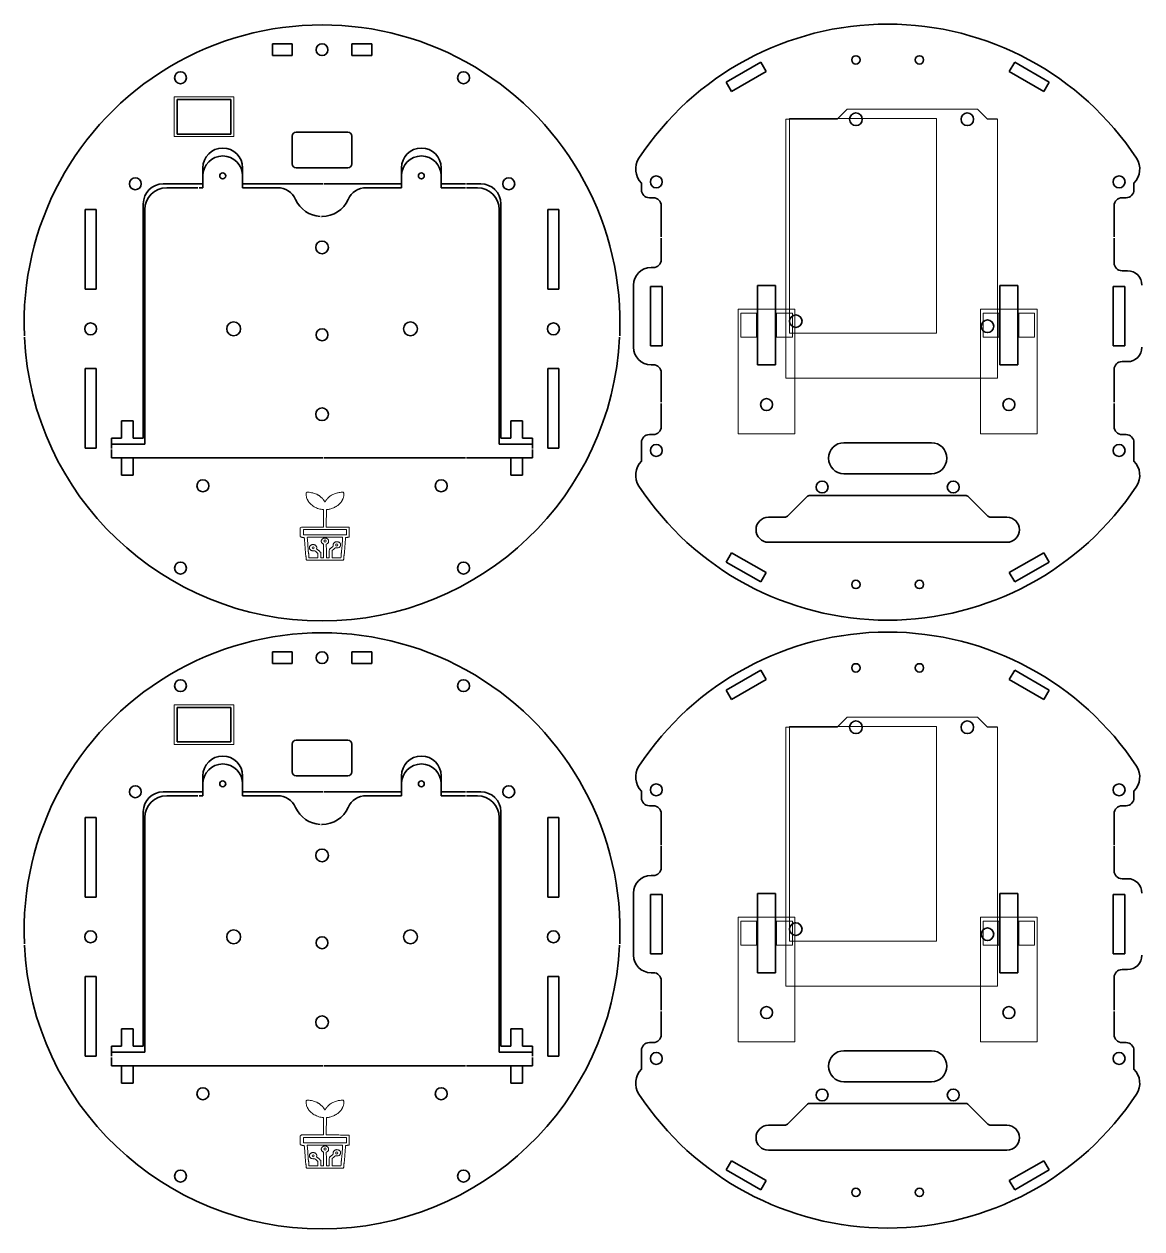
# Model space of a CAD drawing. Extents: x 358 to 1413, y -14 to 598.
# Drawn here: x 358.3 to 639.7, y 294.7 to 597.9 of the extents above; entities that cross this region are included whole.
import ezdxf

# ---------------------------------------------------------------- set-up
doc = ezdxf.new("R2010")
doc.units = 0

msp = doc.modelspace()

# ---------------------------------------------------------------- linework, layer by layer
at = {"color": 7, "lineweight": 35, "ltscale": 0.075}
for p, q in [((420.85, 589.94), (420.85, 592.94)), ((425.85, 592.94), (425.85, 589.94)), ((440.85, 589.94), (440.85, 592.94)), ((445.85, 592.94), (445.85, 589.94)), ((403.35, 559.69), (403.35, 556.69)), ((413.35, 556.69), (413.35, 559.69)), ((453.35, 556.69), (453.35, 559.69)), ((463.35, 559.69), (463.35, 556.69)), ((420.85, 436.94), (420.85, 439.94)), ((425.85, 439.94), (425.85, 436.94)), ((440.85, 436.94), (440.85, 439.94)), ((445.85, 439.94), (445.85, 436.94)), ((403.35, 406.69), (403.35, 403.69)), ((413.35, 403.69), (413.35, 406.69)), ((453.35, 403.69), (453.35, 406.69)), ((463.35, 406.69), (463.35, 403.69))]:
    msp.add_line(p, q, dxfattribs=at)
at = {"color": 7, "lineweight": 35, "ltscale": 0.125}
for p, q in [((420.85, 592.94), (425.85, 592.94)), ((440.85, 592.94), (445.85, 592.94)), ((425.85, 589.94), (420.85, 589.94)), ((445.85, 589.94), (440.85, 589.94)), ((380.35, 493.69), (380.35, 491.12)), ((486.35, 491.12), (486.35, 493.69)), ((380.35, 490.82), (380.35, 488.69)), ((486.35, 488.69), (486.35, 490.82)), ((420.85, 439.94), (425.85, 439.94)), ((440.85, 439.94), (445.85, 439.94)), ((425.85, 436.94), (420.85, 436.94)), ((445.85, 436.94), (440.85, 436.94)), ((380.35, 340.69), (380.35, 338.12)), ((486.35, 338.12), (486.35, 340.69)), ((380.35, 337.82), (380.35, 335.69)), ((486.35, 335.69), (486.35, 337.82))]:
    msp.add_line(p, q, dxfattribs=at)
at = {"color": 7, "lineweight": 35, "ltscale": 0.25}
for p, q in [((543.78, 588.26), (535.12, 583.26)), ((616.38, 583.26), (607.72, 588.26)), ((536.47, 580.92), (545.13, 585.92)), ((606.37, 585.92), (615.03, 580.92)), ((403.35, 557.69), (393.35, 557.69)), ((469.46, 557.69), (463.35, 557.69)), ((473.35, 557.69), (469.76, 557.69)), ((545.13, 459.85), (536.47, 464.85)), ((615.03, 464.85), (606.37, 459.85)), ((535.12, 462.51), (543.78, 457.51)), ((607.72, 457.51), (616.38, 462.51)), ((543.78, 435.26), (535.12, 430.26)), ((616.38, 430.26), (607.72, 435.26)), ((536.47, 427.92), (545.13, 432.92)), ((606.37, 432.92), (615.03, 427.92)), ((403.35, 404.69), (393.35, 404.69)), ((469.46, 404.69), (463.35, 404.69)), ((473.35, 404.69), (469.76, 404.69)), ((535.12, 309.51), (543.78, 304.51)), ((545.13, 306.85), (536.47, 311.85)), ((615.03, 311.85), (606.37, 306.85)), ((607.72, 304.51), (616.38, 309.51))]:
    msp.add_line(p, q, dxfattribs=at)
at = {"color": 7, "lineweight": 35, "ltscale": 0.0675}
for p, q in [((545.13, 585.92), (543.78, 588.26)), ((607.72, 588.26), (606.37, 585.92)), ((535.12, 583.26), (536.47, 580.92)), ((615.03, 580.92), (616.38, 583.26)), ((536.47, 464.85), (535.12, 462.51)), ((616.38, 462.51), (615.03, 464.85)), ((543.78, 457.51), (545.13, 459.85)), ((606.37, 459.85), (607.72, 457.51)), ((545.13, 432.92), (543.78, 435.26)), ((607.72, 435.26), (606.37, 432.92)), ((535.12, 430.26), (536.47, 427.92)), ((615.03, 427.92), (616.38, 430.26)), ((536.47, 311.85), (535.12, 309.51)), ((616.38, 309.51), (615.03, 311.85)), ((543.78, 304.51), (545.13, 306.85)), ((606.37, 306.85), (607.72, 304.51))]:
    msp.add_line(p, q, dxfattribs=at)
at = {"color": 7, "lineweight": 35, "ltscale": 0.2175}
for p, q in [((396.88, 578.92), (396.88, 570.22)), ((410.38, 570.22), (410.38, 578.92)), ((396.88, 425.92), (396.88, 417.22)), ((410.38, 417.22), (410.38, 425.92))]:
    msp.add_line(p, q, dxfattribs=at)
at = {"color": 7, "lineweight": 35, "ltscale": 0.3375}
for p, q in [((410.38, 578.92), (396.88, 578.92)), ((396.88, 570.22), (410.38, 570.22)), ((410.38, 425.92), (396.88, 425.92)), ((396.88, 417.22), (410.38, 417.22))]:
    msp.add_line(p, q, dxfattribs=at)
at = {"color": 3, "linetype": 'Continuous', "lineweight": 15}
for p, q in [((563.03, 573.92), (565.57, 576.46)), ((565.57, 576.46), (598.34, 576.46)), ((598.34, 576.46), (600.88, 573.92)), ((550.08, 508.78), (550.08, 573.92)), ((550.08, 573.92), (563.03, 573.92)), ((551, 520.09), (551, 574.09)), ((588, 574.09), (551, 574.09)), ((588, 574.09), (588, 520.09)), ((603.42, 573.92), (603.42, 508.78)), ((542.75, 525.13), (542.75, 519.13)), ((547.75, 525.13), (547.75, 519.13)), ((603.75, 525.13), (603.75, 519.13)), ((608.75, 525.13), (608.75, 519.13)), ((547.75, 519.13), (551.75, 519.13)), ((588, 520.09), (551, 520.09)), ((603.75, 519.13), (599.75, 519.13)), ((550.08, 508.78), (603.42, 508.78)), ((563.03, 420.92), (565.57, 423.46)), ((565.57, 423.46), (598.34, 423.46)), ((598.34, 423.46), (600.88, 420.92)), ((550.08, 355.78), (550.08, 420.92)), ((550.08, 420.92), (563.03, 420.92)), ((551, 367.09), (551, 421.09)), ((588, 421.09), (551, 421.09)), ((588, 421.09), (588, 367.09)), ((603.42, 420.92), (603.42, 355.78)), ((542.75, 372.13), (542.75, 366.13)), ((547.75, 372.13), (547.75, 366.13)), ((603.75, 372.13), (603.75, 366.13)), ((608.75, 372.13), (608.75, 366.13)), ((588, 367.09), (551, 367.09)), ((547.75, 366.13), (551.75, 366.13)), ((603.75, 366.13), (599.75, 366.13)), ((550.08, 355.78), (603.42, 355.78))]:
    msp.add_line(p, q, dxfattribs=at)
at = {"color": 3}
for p, q in [((603.42, 573.92), (600.88, 573.92)), ((603.42, 420.92), (600.88, 420.92))]:
    msp.add_line(p, q, dxfattribs=at)
at = {"color": 7, "lineweight": 35, "ltscale": 0.325}
for p, q in [((439.85, 570.69), (426.85, 570.69)), ((426.85, 561.69), (439.85, 561.69)), ((439.85, 417.69), (426.85, 417.69)), ((426.85, 408.69), (439.85, 408.69))]:
    msp.add_line(p, q, dxfattribs=at)
at = {"color": 7, "lineweight": 35, "ltscale": 0.175}
for p, q in [((425.85, 569.69), (425.85, 562.69)), ((440.85, 562.69), (440.85, 569.69)), ((425.85, 416.69), (425.85, 409.69)), ((440.85, 409.69), (440.85, 416.69))]:
    msp.add_line(p, q, dxfattribs=at)
at = {"color": 7, "lineweight": 35, "ltscale": 0.1}
for p, q in [((403.35, 561.69), (403.35, 557.69)), ((413.35, 557.69), (413.35, 561.69)), ((453.35, 561.69), (453.35, 557.69)), ((463.35, 557.69), (463.35, 561.69)), ((403.35, 408.69), (403.35, 404.69)), ((413.35, 404.69), (413.35, 408.69)), ((453.35, 408.69), (453.35, 404.69)), ((463.35, 404.69), (463.35, 408.69))]:
    msp.add_line(p, q, dxfattribs=at)
at = {"color": 7, "lineweight": 35, "ltscale": 0.0425}
for p, q in [((513.75, 557.88), (513.75, 556.18)), ((637.75, 556.18), (637.75, 557.88)), ((513.75, 404.88), (513.75, 403.18)), ((637.75, 403.18), (637.75, 404.88))]:
    msp.add_line(p, q, dxfattribs=at)
at = {"color": 7, "lineweight": 35, "ltscale": 0.2275}
for p, q in [((394.25, 556.69), (402.08, 556.69)), ((402.38, 556.69), (403.35, 556.69)), ((463.35, 556.69), (469.46, 556.69)), ((469.76, 556.69), (472.45, 556.69)), ((394.25, 403.69), (402.08, 403.69)), ((402.38, 403.69), (403.35, 403.69)), ((463.35, 403.69), (469.46, 403.69)), ((469.76, 403.69), (472.45, 403.69))]:
    msp.add_line(p, q, dxfattribs=at)
at = {"color": 7, "lineweight": 35}
for p, q in [((433.6, 557.69), (413.35, 557.69)), ((453.35, 557.69), (433.9, 557.69)), ((388.35, 552.69), (388.35, 493.69)), ((478.35, 493.69), (478.35, 552.69)), ((373.7, 551.19), (373.7, 531.19)), ((376.5, 531.19), (376.5, 551.19)), ((388.75, 492.19), (388.75, 551.19)), ((477.95, 551.19), (477.95, 492.19)), ((490.2, 551.19), (490.2, 531.19)), ((493, 531.19), (493, 551.19)), ((373.7, 491.19), (373.7, 511.19)), ((376.5, 511.19), (376.5, 491.19)), ((490.2, 491.19), (490.2, 511.19)), ((493, 511.19), (493, 491.19)), ((586.75, 492.53), (564.75, 492.53)), ((402.08, 488.69), (380.35, 488.69)), ((385.8, 488.69), (433.6, 488.69)), ((433.9, 488.69), (469.46, 488.69)), ((469.76, 488.69), (480.9, 488.69)), ((486.35, 488.69), (469.76, 488.69)), ((564.75, 484.73), (586.75, 484.73)), ((595.33, 479.28), (556.16, 479.28)), ((545.75, 467.48), (605.75, 467.48)), ((433.6, 404.69), (413.35, 404.69)), ((453.35, 404.69), (433.9, 404.69)), ((373.7, 398.19), (373.7, 378.19)), ((376.5, 378.19), (376.5, 398.19)), ((388.35, 399.69), (388.35, 340.69)), ((388.75, 339.19), (388.75, 398.19)), ((477.95, 398.19), (477.95, 339.19)), ((478.35, 340.69), (478.35, 399.69)), ((490.2, 398.19), (490.2, 378.19)), ((493, 378.19), (493, 398.19)), ((373.7, 338.19), (373.7, 358.19)), ((376.5, 358.19), (376.5, 338.19)), ((490.2, 338.19), (490.2, 358.19)), ((493, 358.19), (493, 338.19)), ((586.75, 339.53), (564.75, 339.53)), ((402.08, 335.69), (380.35, 335.69)), ((385.8, 335.69), (433.6, 335.69)), ((433.9, 335.69), (469.46, 335.69)), ((469.76, 335.69), (480.9, 335.69)), ((486.35, 335.69), (469.76, 335.69)), ((564.75, 331.73), (586.75, 331.73)), ((595.33, 326.28), (556.16, 326.28)), ((545.75, 314.48), (605.75, 314.48))]:
    msp.add_line(p, q, dxfattribs=at)
at = {"color": 7, "lineweight": 35, "ltscale": 0.220061}
for p, q in [((422.15, 556.69), (413.35, 556.69)), ((422.15, 403.69), (413.35, 403.69))]:
    msp.add_line(p, q, dxfattribs=at)
at = {"color": 7, "lineweight": 35, "ltscale": 0.221615}
for p, q in [((453.35, 556.69), (444.48, 556.69)), ((453.35, 403.69), (444.48, 403.69))]:
    msp.add_line(p, q, dxfattribs=at)
at = {"color": 7, "lineweight": 35, "ltscale": 0.025}
for p, q in [((515.75, 554.18), (516.75, 554.18)), ((634.75, 554.18), (635.75, 554.18)), ((516.75, 494.58), (515.75, 494.58)), ((635.75, 494.58), (634.75, 494.58)), ((515.75, 401.18), (516.75, 401.18)), ((634.75, 401.18), (635.75, 401.18)), ((516.75, 341.58), (515.75, 341.58)), ((635.75, 341.58), (634.75, 341.58))]:
    msp.add_line(p, q, dxfattribs=at)
at = {"color": 7, "lineweight": 35, "ltscale": 0.339445}
for p, q in [((518.75, 552.18), (518.75, 544.35)), ((518.75, 544.05), (518.75, 538.6)), ((518.75, 399.18), (518.75, 391.35)), ((518.75, 391.05), (518.75, 385.6))]:
    msp.add_line(p, q, dxfattribs=at)
at = {"color": 7, "lineweight": 35, "ltscale": 0.358941}
for p, q in [((632.75, 544.35), (632.75, 552.18)), ((632.75, 537.82), (632.75, 544.05)), ((632.75, 502.72), (632.75, 510.94)), ((632.75, 496.58), (632.75, 502.42)), ((632.75, 391.35), (632.75, 399.18)), ((632.75, 384.82), (632.75, 391.05)), ((632.75, 349.72), (632.75, 357.94)), ((632.75, 343.58), (632.75, 349.42))]:
    msp.add_line(p, q, dxfattribs=at)
at = {"color": 7, "lineweight": 35, "ltscale": 0.070001}
for p, q in [((376.5, 551.19), (373.7, 551.19)), ((373.7, 531.19), (376.5, 531.19)), ((376.5, 511.19), (373.7, 511.19)), ((373.7, 491.19), (376.5, 491.19)), ((376.5, 398.19), (373.7, 398.19)), ((373.7, 378.19), (376.5, 378.19)), ((376.5, 358.19), (373.7, 358.19)), ((373.7, 338.19), (376.5, 338.19))]:
    msp.add_line(p, q, dxfattribs=at)
at = {"color": 7, "lineweight": 35, "ltscale": 0.069998}
for p, q in [((493, 551.19), (490.2, 551.19)), ((490.2, 531.19), (493, 531.19)), ((493, 511.19), (490.2, 511.19)), ((490.2, 491.19), (493, 491.19)), ((493, 398.19), (490.2, 398.19)), ((490.2, 378.19), (493, 378.19)), ((493, 358.19), (490.2, 358.19)), ((490.2, 338.19), (493, 338.19))]:
    msp.add_line(p, q, dxfattribs=at)
at = {"color": 7, "lineweight": 35, "ltscale": 0.014445}
for p, q in [((516.75, 536.6), (516.17, 536.6)), ((516.75, 383.6), (516.17, 383.6))]:
    msp.add_line(p, q, dxfattribs=at)
at = {"color": 7, "lineweight": 35, "ltscale": 0.033941}
for p, q in [((636.11, 535.82), (634.75, 535.82)), ((634.75, 512.94), (636.11, 512.94)), ((636.11, 382.82), (634.75, 382.82)), ((634.75, 359.94), (636.11, 359.94))]:
    msp.add_line(p, q, dxfattribs=at)
at = {"color": 7, "lineweight": 35, "ltscale": 0.39}
for p, q in [((511.75, 532.18), (511.75, 516.58)), ((511.75, 379.18), (511.75, 363.58))]:
    msp.add_line(p, q, dxfattribs=at)
at = {"color": 7, "lineweight": 35, "ltscale": 0.375}
for p, q in [((516.05, 531.88), (516.05, 516.88)), ((518.95, 516.88), (518.95, 531.88)), ((632.55, 531.88), (632.55, 516.88)), ((635.45, 516.88), (635.45, 531.88)), ((516.05, 378.88), (516.05, 363.88)), ((518.95, 363.88), (518.95, 378.88)), ((632.55, 378.88), (632.55, 363.88)), ((635.45, 363.88), (635.45, 378.88))]:
    msp.add_line(p, q, dxfattribs=at)
at = {"color": 7, "lineweight": 35, "ltscale": 0.0725}
for p, q in [((518.95, 531.88), (516.05, 531.88)), ((635.45, 531.88), (632.55, 531.88)), ((516.05, 516.88), (518.95, 516.88)), ((632.55, 516.88), (635.45, 516.88)), ((518.95, 378.88), (516.05, 378.88)), ((635.45, 378.88), (632.55, 378.88)), ((516.05, 363.88), (518.95, 363.88)), ((632.55, 363.88), (635.45, 363.88))]:
    msp.add_line(p, q, dxfattribs=at)
at = {"color": 7, "lineweight": 35, "ltscale": 0.5}
for p, q in [((543, 532.13), (543, 512.13)), ((547.5, 512.13), (547.5, 532.13)), ((604, 532.13), (604, 512.13)), ((608.5, 512.13), (608.5, 532.13)), ((543, 379.13), (543, 359.13)), ((547.5, 359.13), (547.5, 379.13)), ((604, 379.13), (604, 359.13)), ((608.5, 359.13), (608.5, 379.13))]:
    msp.add_line(p, q, dxfattribs=at)
at = {"color": 7, "lineweight": 35, "ltscale": 0.1125}
for p, q in [((547.5, 532.13), (543, 532.13)), ((608.5, 532.13), (604, 532.13)), ((543, 512.13), (547.5, 512.13)), ((604, 512.13), (608.5, 512.13)), ((547.5, 379.13), (543, 379.13)), ((608.5, 379.13), (604, 379.13)), ((543, 359.13), (547.5, 359.13)), ((604, 359.13), (608.5, 359.13))]:
    msp.add_line(p, q, dxfattribs=at)
at = {"color": 7, "lineweight": 35, "ltscale": 0.014441}
for p, q in [((516.17, 512.16), (516.75, 512.16)), ((516.17, 359.16), (516.75, 359.16))]:
    msp.add_line(p, q, dxfattribs=at)
at = {"color": 7, "lineweight": 35, "ltscale": 0.339441}
for p, q in [((518.75, 510.16), (518.75, 502.72)), ((518.75, 502.42), (518.75, 496.58)), ((518.75, 357.16), (518.75, 349.72)), ((518.75, 349.42), (518.75, 343.58))]:
    msp.add_line(p, q, dxfattribs=at)
at = {"color": 7, "lineweight": 35, "ltscale": 0.10875}
for p, q in [((382.9, 498.04), (382.9, 493.69)), ((385.8, 493.69), (385.8, 498.04)), ((480.9, 498.04), (480.9, 493.69)), ((483.8, 493.69), (483.8, 498.04)), ((382.9, 488.69), (382.9, 484.34)), ((385.8, 484.34), (385.8, 488.69)), ((480.9, 488.69), (480.9, 484.34)), ((483.8, 484.34), (483.8, 488.69)), ((382.9, 345.04), (382.9, 340.69)), ((385.8, 340.69), (385.8, 345.04)), ((480.9, 345.04), (480.9, 340.69)), ((483.8, 340.69), (483.8, 345.04)), ((382.9, 335.69), (382.9, 331.34)), ((385.8, 331.34), (385.8, 335.69)), ((480.9, 335.69), (480.9, 331.34)), ((483.8, 331.34), (483.8, 335.69))]:
    msp.add_line(p, q, dxfattribs=at)
at = {"color": 7, "lineweight": 35, "ltscale": 0.072501}
for p, q in [((385.8, 498.04), (382.9, 498.04)), ((483.8, 498.04), (480.9, 498.04)), ((382.9, 484.34), (385.8, 484.34)), ((480.9, 484.34), (483.8, 484.34)), ((385.8, 345.04), (382.9, 345.04)), ((483.8, 345.04), (480.9, 345.04)), ((382.9, 331.34), (385.8, 331.34)), ((480.9, 331.34), (483.8, 331.34))]:
    msp.add_line(p, q, dxfattribs=at)
at = {"color": 7, "lineweight": 35, "ltscale": 0.06375}
for p, q in [((382.9, 493.69), (380.35, 493.69)), ((388.35, 493.69), (385.8, 493.69)), ((480.9, 493.69), (478.35, 493.69)), ((486.35, 493.69), (483.8, 493.69)), ((380.35, 488.69), (382.9, 488.69)), ((483.8, 488.69), (486.35, 488.69)), ((382.9, 340.69), (380.35, 340.69)), ((388.35, 340.69), (385.8, 340.69)), ((480.9, 340.69), (478.35, 340.69)), ((486.35, 340.69), (483.8, 340.69)), ((380.35, 335.69), (382.9, 335.69)), ((483.8, 335.69), (486.35, 335.69))]:
    msp.add_line(p, q, dxfattribs=at)
at = {"color": 7, "lineweight": 35, "ltscale": 0.21}
for p, q in [((380.35, 492.19), (388.75, 492.19)), ((477.95, 492.19), (486.35, 492.19)), ((380.35, 339.19), (388.75, 339.19)), ((477.95, 339.19), (486.35, 339.19))]:
    msp.add_line(p, q, dxfattribs=at)
at = {"color": 7, "lineweight": 35, "ltscale": 0.1175}
for p, q in [((513.75, 492.58), (513.75, 487.88)), ((637.75, 487.88), (637.75, 492.58)), ((513.75, 339.58), (513.75, 334.88)), ((637.75, 334.88), (637.75, 339.58))]:
    msp.add_line(p, q, dxfattribs=at)
at = {"color": 7, "lineweight": 35, "ltscale": 0.173744}
for p, q in [((555.46, 478.99), (550.54, 474.07)), ((600.96, 474.07), (596.04, 478.99)), ((555.46, 325.99), (550.54, 321.07)), ((600.96, 321.07), (596.04, 325.99))]:
    msp.add_line(p, q, dxfattribs=at)
at = {"color": 7, "lineweight": 35, "ltscale": 0.102145}
for p, q in [((549.83, 473.78), (545.75, 473.78)), ((605.75, 473.78), (601.66, 473.78)), ((549.83, 320.78), (545.75, 320.78)), ((605.75, 320.78), (601.66, 320.78))]:
    msp.add_line(p, q, dxfattribs=at)
at = {"color": 3, "linetype": 'Continuous', "lineweight": 15}
for points in [[(411.15, 569.6), (411.15, 579.6), (396.15, 579.6), (396.15, 569.6)], [(411.15, 416.6), (411.15, 426.6), (396.15, 426.6), (396.15, 416.6)]]:
    msp.add_lwpolyline(points, close=True, dxfattribs=at)
for points in [[(552.4, 519.68), (552.4, 526.13), (538.1, 526.13), (538.1, 494.73), (552.4, 494.73), (552.4, 526.13)], [(542.75, 525.13), (538.75, 525.13), (538.75, 519.13), (542.75, 519.13)], [(551.75, 519.13), (551.75, 525.13), (547.75, 525.13)], [(599.1, 519.68), (599.1, 526.13), (613.4, 526.13), (613.4, 494.73), (599.1, 494.73), (599.1, 526.13)], [(599.75, 519.13), (599.75, 525.13), (603.75, 525.13)], [(608.75, 525.13), (612.75, 525.13), (612.75, 519.13), (608.75, 519.13)], [(552.4, 366.68), (552.4, 373.13), (538.1, 373.13), (538.1, 341.73), (552.4, 341.73), (552.4, 373.13)], [(599.1, 366.68), (599.1, 373.13), (613.4, 373.13), (613.4, 341.73), (599.1, 341.73), (599.1, 373.13)], [(542.75, 372.13), (538.75, 372.13), (538.75, 366.13), (542.75, 366.13)], [(551.75, 366.13), (551.75, 372.13), (547.75, 372.13)], [(599.75, 366.13), (599.75, 372.13), (603.75, 372.13)], [(608.75, 372.13), (612.75, 372.13), (612.75, 366.13), (608.75, 366.13)]]:
    msp.add_lwpolyline(points, dxfattribs=at)
for points in [[(429.41, 479.96, 0.06243), (429.35, 479.89, 0.095329), (429.32, 479.81, 0.052055), (429.32, 479.7, 0.008033), (429.33, 479.47, 0.019619), (429.37, 479.16, 0.014307), (429.44, 478.82, 0.008091), (429.51, 478.51, 0.177661), (429.56, 478.43, -0.115974), (429.58, 478.41, -0.006792), (429.63, 478.33, -0.009984), (429.67, 478.24, -0.007168), (429.72, 478.13, 0.015595), (429.77, 478.01, 0.015505), (429.83, 477.9, 0.015544), (429.89, 477.81, 0.056743), (429.93, 477.75, -0.025343), (429.97, 477.71, -0.028687), (430, 477.67, -0.029725), (430.02, 477.64, -0.119676), (430.03, 477.61, 0.202931), (430.08, 477.5, 0.005175), (430.46, 477.14, 0.011737), (430.85, 476.8, 0.028906), (431.15, 476.57, 0.031277), (431.67, 476.27, 0.027909), (432.24, 476.02, 0.027879), (432.83, 475.84, 0.031022), (433.42, 475.74), (433.72, 475.71), (433.72, 473.51), (433.72, 471.32), (430.97, 471.32), (428.22, 471.32), (428.05, 471.2), (427.88, 471.09), (427.88, 470.01), (427.88, 468.94), (428.05, 468.82, 0.041624), (428.15, 468.76, 0.049689), (428.25, 468.73, 0.040704), (428.37, 468.71, 0.0175), (428.54, 468.7, -0.007086), (428.73, 468.7, -0.086207), (428.81, 468.69, -0.221674), (428.84, 468.65, -0.081654), (428.85, 468.58, 0.031183), (428.86, 468.53, 0.04025), (428.87, 468.49, 0.0451), (428.88, 468.45, 0.18027), (428.89, 468.44, -0.279484), (428.91, 468.42, -0.000378), (428.97, 467.8, -0.002897), (429.02, 467.11, -0.001762), (429.08, 466.3, 0.00143), (429.14, 465.48, 0.002338), (429.2, 464.79, 0.00029), (429.25, 464.18, 0.214541), (429.26, 464.15, -0.199811), (429.28, 464.12, -0.004281), (429.3, 463.98, -0.009175), (429.32, 463.81, -0.005977), (429.33, 463.61, 0.008518), (429.35, 463.37, 0.022468), (429.37, 463.21, 0.029803), (429.4, 463.09, 0.120138), (429.44, 463.02, 0.191284), (429.56, 462.97, 0.003091), (430.27, 462.96, 0.003828), (431.44, 462.95, 0.000429), (434.1, 462.94, 0.000306), (437.1, 462.95, 0.005172), (438.09, 462.96, 0.008652), (438.63, 462.98, 0.224382), (438.75, 463.05, 0.102504), (438.79, 463.12, 0.018573), (438.82, 463.28, 0.015977), (438.84, 463.5, 0.006916), (438.86, 463.79, -0.00493), (438.88, 464.04, -0.007701), (438.9, 464.25, -0.003007), (438.92, 464.43, -0.209089), (438.94, 464.46, 0.217737), (438.95, 464.48, 0.000319), (439, 465.08, 0.002466), (439.06, 465.76, 0.001509), (439.12, 466.55, -0.000882), (439.17, 467.35, -0.001445), (439.22, 468.03, -0.000136), (439.27, 468.63, -0.166192), (439.28, 468.65, -0.169566), (439.3, 468.66, -0.003523), (439.41, 468.68, -0.007813), (439.54, 468.7, -0.00513), (439.69, 468.71, 0.012853), (439.84, 468.73, 0.016007), (439.98, 468.76, 0.014325), (440.1, 468.78, 0.106593), (440.15, 468.81, 0.187617), (440.19, 468.88, 0.018734), (440.21, 469.08, 0.013002), (440.22, 469.41, 0.002323), (440.22, 470.01, 0.001456), (440.22, 470.76, 0.021751), (440.2, 471.02, 0.070901), (440.17, 471.15, 0.147006), (440.11, 471.24, 0.13863), (439.97, 471.28, 0.008115), (439.53, 471.3, 0.006115), (438.8, 471.31, 0.000771), (437.21, 471.32), (434.43, 471.32), (434.43, 473.45, -0.001646), (434.44, 474.28, -0.002642), (434.45, 474.98, -0.000494), (434.46, 475.6, -0.14723), (434.47, 475.65, -0.169856), (434.51, 475.67, -0.010823), (434.62, 475.7, -0.014885), (434.77, 475.74, -0.010466), (434.94, 475.76, 0.023943), (435.33, 475.84, 0.014437), (435.78, 475.97, 0.014254), (436.21, 476.12, 0.038402), (436.5, 476.25, 0.007835), (436.88, 476.47, 0.014438), (437.18, 476.67, 0.017603), (437.42, 476.84, 0.028146), (437.61, 477.01, 0.007809), (437.73, 477.13, 0.007451), (437.85, 477.26, 0.004639), (438, 477.44, 0.001053), (438.26, 477.74, 0.038837), (438.31, 477.81, 0.013355), (438.37, 477.92, 0.01318), (438.43, 478.04, 0.014884), (438.48, 478.17, -0.008373), (438.53, 478.28, -0.011468), (438.58, 478.38, -0.008364), (438.62, 478.46, -0.119276), (438.64, 478.49, 0.191092), (438.7, 478.57, 0.008899), (438.77, 478.91, 0.01568), (438.82, 479.27, 0.028145), (438.84, 479.56, 0.037771), (438.81, 479.87, 0.205141), (438.73, 480.01, 0.153141), (438.55, 480.07, 0.018857), (438.14, 480.05, 0.042329), (437.21, 479.91, 0.041182), (436.3, 479.6, 0.043233), (435.5, 479.18, 0.062797), (434.89, 478.66, -0.000959), (434.81, 478.58, -0.000665), (434.73, 478.48, -0.00067), (434.64, 478.39, -0.001381), (434.57, 478.32, 0.012375), (434.52, 478.26, 0.016737), (434.48, 478.21, 0.013748), (434.44, 478.16, 0.147649), (434.43, 478.13, -0.127793), (434.43, 478.11, -0.020881), (434.41, 478.08, -0.021827), (434.37, 478.03, -0.017702), (434.34, 477.99, 0.023635), (434.3, 477.94, 0.01241), (434.25, 477.87, 0.012318), (434.2, 477.8, 0.018495), (434.17, 477.74), (434.09, 477.6), (434.02, 477.72, 0.011435), (434, 477.77, 0.013166), (433.97, 477.81, 0.012299), (433.94, 477.85, 0.071268), (433.92, 477.87, -0.071599), (433.91, 477.89, -0.006568), (433.87, 477.94, -0.008379), (433.82, 478.01, -0.00647), (433.78, 478.08, 0.017515), (433.72, 478.17, 0.009504), (433.65, 478.27, 0.009458), (433.57, 478.36, 0.014756), (433.5, 478.45, 0.021235), (433.31, 478.63, 0.004934), (432.98, 478.92, 0.001249), (432.62, 479.23, 0.179494), (432.57, 479.25, -0.122166), (432.55, 479.26, -0.002172), (432.46, 479.3, -0.005301), (432.36, 479.36, -0.003494), (432.25, 479.43, 0.044751), (431.74, 479.67, 0.023781), (431.07, 479.88, 0.023719), (430.38, 480.02, 0.040149), (429.79, 480.07, 0.019708), (429.65, 480.07, 0.050768), (429.55, 480.05, 0.066259), (429.48, 480.01, 0.060021)], [(439.5, 470.04), (439.5, 469.37), (434.08, 469.37), (428.65, 469.37), (428.65, 470, -0.005049), (428.65, 470.25, -0.00776), (428.66, 470.46, -0.003323), (428.67, 470.64, -0.182194), (428.68, 470.67, -0.197221), (428.72, 470.68, -0.000055), (430.29, 470.69, -0.000979), (432.04, 470.7, -0.000593), (434.11, 470.7), (439.5, 470.7)], [(438.53, 468.69, -0.023488), (438.52, 468.35, -0.000697), (438.41, 466.92, -0.000096), (438.29, 465.37, -0.216581), (438.27, 465.33, 0.204241), (438.26, 465.3, 0.003334), (438.24, 465.13, 0.008076), (438.22, 464.94, 0.005199), (438.2, 464.71, -0.002049), (438.19, 464.46, -0.001853), (438.17, 464.21, -0.001855), (438.15, 463.98, -0.005922), (438.14, 463.83), (438.11, 463.53), (436.99, 463.53), (435.87, 463.53), (435.87, 464.47), (435.87, 465.4), (436.29, 465.74, -0.005501), (436.56, 465.96, -0.05724), (436.68, 466.04, -0.104602), (436.79, 466.07, -0.03571), (436.95, 466.06, 0.049229), (437.2, 466.05, 0.055281), (437.44, 466.1, 0.060511), (437.64, 466.19, 0.088953), (437.79, 466.32, -0.000546), (437.84, 466.38, -0.000536), (437.9, 466.45, -0.000527), (437.94, 466.51, -0.002038), (437.97, 466.54, 0.145179), (438.01, 466.64, 0.023306), (438.03, 466.84, 0.020326), (438.02, 467.04, 0.226059), (437.98, 467.11, -0.061206), (437.96, 467.13, -0.011707), (437.93, 467.17, -0.01232), (437.89, 467.23, -0.011063), (437.85, 467.28, 0.097495), (437.73, 467.41, 0.046096), (437.53, 467.52, 0.044884), (437.31, 467.6, 0.063024), (437.1, 467.63, 0.061937), (436.89, 467.6, 0.047155), (436.67, 467.53, 0.047295), (436.47, 467.41, 0.063586), (436.31, 467.26, 0.042781), (436.23, 467.15, 0.071706), (436.19, 467.03, 0.055367), (436.17, 466.89, 0.01658), (436.17, 466.68, -0.10062), (436.16, 466.58, -0.084451), (436.1, 466.48, -0.039724), (435.99, 466.36, -0.005961), (435.73, 466.14, -0.001203), (435.56, 465.99, -0.00171), (435.4, 465.86, -0.000952), (435.27, 465.75, -0.025097), (435.23, 465.72, 0.227139), (435.21, 465.68, 0.004322), (435.18, 465.42, 0.008503), (435.17, 465.08, 0.003701), (435.15, 464.62), (435.13, 463.56), (434.79, 463.56), (434.46, 463.56), (434.45, 465.29), (434.43, 467.02), (434.55, 467.06, 0.061951), (434.61, 467.09, 0.018406), (434.68, 467.15, 0.01816), (434.77, 467.22, 0.018672), (434.84, 467.3, 0.022613), (434.94, 467.42, 0.069466), (434.99, 467.51, 0.070673), (435.01, 467.61, 0.023981), (435.02, 467.76, 0.025007), (435.01, 467.91, 0.070878), (434.99, 468.01, 0.067443), (434.93, 468.1, 0.021104), (434.83, 468.23, 0.076427), (434.59, 468.42, 0.075032), (434.3, 468.53, 0.075451), (434, 468.55, 0.078681), (433.71, 468.48, 0.048583), (433.63, 468.43, 0.020517), (433.53, 468.36, 0.020069), (433.42, 468.27, 0.024707), (433.34, 468.18, 0.016885), (433.22, 468.05, 0.07768), (433.18, 467.96, 0.08442), (433.16, 467.86, 0.021988), (433.17, 467.7, 0.026019), (433.18, 467.56, 0.062203), (433.22, 467.45, 0.061961), (433.28, 467.36, 0.025652), (433.37, 467.25, 0.019347), (433.45, 467.18, 0.023661), (433.53, 467.12, 0.023131), (433.6, 467.08, 0.130962), (433.64, 467.07, -0.385202), (433.69, 467.02, -0.013911), (433.7, 466.77, -0.00996), (433.71, 466.31, -0.001144), (433.72, 465.3), (433.72, 463.53), (433.38, 463.53), (433.05, 463.53), (433.05, 464.21), (433.05, 464.89), (432.83, 465.1, 0.00664), (432.73, 465.2, 0.003018), (432.59, 465.32, 0.002988), (432.44, 465.45, 0.004098), (432.3, 465.57), (431.99, 465.83), (432.01, 466.08, 0.021808), (432.02, 466.22, 0.069064), (432.01, 466.31, 0.077982), (431.97, 466.39, 0.033189), (431.9, 466.48, -0.011065), (431.85, 466.54, -0.015046), (431.81, 466.6, -0.011891), (431.78, 466.65, -0.140729), (431.77, 466.67, 0.296317), (431.73, 466.73, 0.019088), (431.51, 466.82, 0.026939), (431.27, 466.89, 0.058251), (431.08, 466.91, 0.045153), (430.86, 466.89, 0.061773), (430.67, 466.83, 0.060745), (430.5, 466.73, 0.041864), (430.34, 466.57, 0.022907), (430.24, 466.46, 0.066983), (430.19, 466.37, 0.068696), (430.17, 466.26, 0.025002), (430.16, 466.12, 0.02557), (430.17, 465.97, 0.073845), (430.19, 465.87, 0.068057), (430.25, 465.78, 0.019421), (430.36, 465.65, 0.063932), (430.54, 465.49, 0.06527), (430.76, 465.39, 0.061775), (431, 465.35, 0.048392), (431.27, 465.36, -0.048213), (431.41, 465.36, -0.101566), (431.52, 465.33, -0.051797), (431.64, 465.25, -0.005575), (431.91, 465.04), (432.33, 464.69), (432.33, 464.11), (432.33, 463.53), (431.2, 463.55), (430.06, 463.56), (430.01, 464.28, 0.004395), (429.99, 464.55, 0.00691), (429.97, 464.79, 0.002444), (429.95, 464.99, 0.209845), (429.93, 465.02, -0.221256), (429.9, 465.07, -0.00015), (429.77, 466.86, -0.000217), (429.64, 468.62, -0.139173), (429.66, 468.72, -0.277121), (429.68, 468.73, -0.000083), (430.97, 468.74, -0.001346), (432.41, 468.75, -0.000813), (434.1, 468.76, -0.000567), (436.39, 468.75, -0.003047), (437.63, 468.74, -0.000892), (438.49, 468.73, -0.403166)], [(429.41, 326.96, 0.06243), (429.35, 326.89, 0.095329), (429.32, 326.81, 0.052055), (429.32, 326.7, 0.008033), (429.33, 326.47, 0.019619), (429.37, 326.16, 0.014307), (429.44, 325.82, 0.008091), (429.51, 325.51, 0.177661), (429.56, 325.43, -0.115974), (429.58, 325.41, -0.006792), (429.63, 325.33, -0.009984), (429.67, 325.24, -0.007168), (429.72, 325.13, 0.015595), (429.77, 325.01, 0.015505), (429.83, 324.9, 0.015544), (429.89, 324.81, 0.056743), (429.93, 324.75, -0.025343), (429.97, 324.71, -0.028687), (430, 324.67, -0.029725), (430.02, 324.64, -0.119676), (430.03, 324.61, 0.202931), (430.08, 324.5, 0.005175), (430.46, 324.14, 0.011737), (430.85, 323.8, 0.028906), (431.15, 323.57, 0.031277), (431.67, 323.27, 0.027909), (432.24, 323.02, 0.027879), (432.83, 322.84, 0.031022), (433.42, 322.74), (433.72, 322.71), (433.72, 320.51), (433.72, 318.32), (430.97, 318.32), (428.22, 318.32), (428.05, 318.2), (427.88, 318.09), (427.88, 317.01), (427.88, 315.94), (428.05, 315.82, 0.041624), (428.15, 315.76, 0.049689), (428.25, 315.73, 0.040704), (428.37, 315.71, 0.0175), (428.54, 315.7, -0.007086), (428.73, 315.7, -0.086207), (428.81, 315.69, -0.221674), (428.84, 315.65, -0.081654), (428.85, 315.58, 0.031183), (428.86, 315.53, 0.04025), (428.87, 315.49, 0.0451), (428.88, 315.45, 0.18027), (428.89, 315.44, -0.279484), (428.91, 315.42, -0.000378), (428.97, 314.8, -0.002897), (429.02, 314.11, -0.001762), (429.08, 313.3, 0.00143), (429.14, 312.48, 0.002338), (429.2, 311.79, 0.00029), (429.25, 311.18, 0.214541), (429.26, 311.15, -0.199811), (429.28, 311.12, -0.004281), (429.3, 310.98, -0.009175), (429.32, 310.81, -0.005977), (429.33, 310.61, 0.008518), (429.35, 310.37, 0.022468), (429.37, 310.21, 0.029803), (429.4, 310.09, 0.120138), (429.44, 310.02, 0.191284), (429.56, 309.97, 0.003091), (430.27, 309.96, 0.003828), (431.44, 309.95, 0.000429), (434.1, 309.94, 0.000306), (437.1, 309.95, 0.005172), (438.09, 309.96, 0.008652), (438.63, 309.98, 0.224382), (438.75, 310.05, 0.102504), (438.79, 310.12, 0.018573), (438.82, 310.28, 0.015977), (438.84, 310.5, 0.006916), (438.86, 310.79, -0.00493), (438.88, 311.04, -0.007701), (438.9, 311.25, -0.003007), (438.92, 311.43, -0.209089), (438.94, 311.46, 0.217737), (438.95, 311.48, 0.000319), (439, 312.08, 0.002466), (439.06, 312.76, 0.001509), (439.12, 313.55, -0.000882), (439.17, 314.35, -0.001445), (439.22, 315.03, -0.000136), (439.27, 315.63, -0.166192), (439.28, 315.65, -0.169566), (439.3, 315.66, -0.003523), (439.41, 315.68, -0.007813), (439.54, 315.7, -0.00513), (439.69, 315.71, 0.012853), (439.84, 315.73, 0.016007), (439.98, 315.76, 0.014325), (440.1, 315.78, 0.106593), (440.15, 315.81, 0.187617), (440.19, 315.88, 0.018734), (440.21, 316.08, 0.013002), (440.22, 316.41, 0.002323), (440.22, 317.01, 0.001456), (440.22, 317.76, 0.021751), (440.2, 318.02, 0.070901), (440.17, 318.15, 0.147006), (440.11, 318.24, 0.13863), (439.97, 318.28, 0.008115), (439.53, 318.3, 0.006115), (438.8, 318.31, 0.000771), (437.21, 318.32), (434.43, 318.32), (434.43, 320.45, -0.001646), (434.44, 321.28, -0.002642), (434.45, 321.98, -0.000494), (434.46, 322.6, -0.14723), (434.47, 322.65, -0.169856), (434.51, 322.67, -0.010823), (434.62, 322.7, -0.014885), (434.77, 322.74, -0.010466), (434.94, 322.76, 0.023943), (435.33, 322.84, 0.014437), (435.78, 322.97, 0.014254), (436.21, 323.12, 0.038402), (436.5, 323.25, 0.007835), (436.88, 323.47, 0.014438), (437.18, 323.67, 0.017603), (437.42, 323.84, 0.028146), (437.61, 324.01, 0.007809), (437.73, 324.13, 0.007451), (437.85, 324.26, 0.004639), (438, 324.44, 0.001053), (438.26, 324.74, 0.038837), (438.31, 324.81, 0.013355), (438.37, 324.92, 0.01318), (438.43, 325.04, 0.014884), (438.48, 325.17, -0.008373), (438.53, 325.28, -0.011468), (438.58, 325.38, -0.008364), (438.62, 325.46, -0.119276), (438.64, 325.49, 0.191092), (438.7, 325.57, 0.008899), (438.77, 325.91, 0.01568), (438.82, 326.27, 0.028145), (438.84, 326.56, 0.037771), (438.81, 326.87, 0.205141), (438.73, 327.01, 0.153141), (438.55, 327.07, 0.018857), (438.14, 327.05, 0.042329), (437.21, 326.91, 0.041182), (436.3, 326.6, 0.043233), (435.5, 326.18, 0.062797), (434.89, 325.66, -0.000959), (434.81, 325.58, -0.000665), (434.73, 325.48, -0.00067), (434.64, 325.39, -0.001381), (434.57, 325.32, 0.012375), (434.52, 325.26, 0.016737), (434.48, 325.21, 0.013748), (434.44, 325.16, 0.147649), (434.43, 325.13, -0.127793), (434.43, 325.11, -0.020881), (434.41, 325.08, -0.021827), (434.37, 325.03, -0.017702), (434.34, 324.99, 0.023635), (434.3, 324.94, 0.01241), (434.25, 324.87, 0.012318), (434.2, 324.8, 0.018495), (434.17, 324.74), (434.09, 324.6), (434.02, 324.72, 0.011435), (434, 324.77, 0.013166), (433.97, 324.81, 0.012299), (433.94, 324.85, 0.071268), (433.92, 324.87, -0.071599), (433.91, 324.89, -0.006568), (433.87, 324.94, -0.008379), (433.82, 325.01, -0.00647), (433.78, 325.08, 0.017515), (433.72, 325.17, 0.009504), (433.65, 325.27, 0.009458), (433.57, 325.36, 0.014756), (433.5, 325.45, 0.021235), (433.31, 325.63, 0.004934), (432.98, 325.92, 0.001249), (432.62, 326.23, 0.179494), (432.57, 326.25, -0.122166), (432.55, 326.26, -0.002172), (432.46, 326.3, -0.005301), (432.36, 326.36, -0.003494), (432.25, 326.43, 0.044751), (431.74, 326.67, 0.023781), (431.07, 326.88, 0.023719), (430.38, 327.02, 0.040149), (429.79, 327.07, 0.019708), (429.65, 327.07, 0.050768), (429.55, 327.05, 0.066259), (429.48, 327.01, 0.060021)], [(439.5, 317.04), (439.5, 316.37), (434.08, 316.37), (428.65, 316.37), (428.65, 317, -0.005049), (428.65, 317.25, -0.00776), (428.66, 317.46, -0.003323), (428.67, 317.64, -0.182194), (428.68, 317.67, -0.197221), (428.72, 317.68, -0.000055), (430.29, 317.69, -0.000979), (432.04, 317.7, -0.000593), (434.11, 317.7), (439.5, 317.7)], [(438.53, 315.69, -0.023488), (438.52, 315.35, -0.000697), (438.41, 313.92, -0.000096), (438.29, 312.37, -0.216581), (438.27, 312.33, 0.204241), (438.26, 312.3, 0.003334), (438.24, 312.13, 0.008076), (438.22, 311.94, 0.005199), (438.2, 311.71, -0.002049), (438.19, 311.46, -0.001853), (438.17, 311.21, -0.001855), (438.15, 310.98, -0.005922), (438.14, 310.83), (438.11, 310.53), (436.99, 310.53), (435.87, 310.53), (435.87, 311.47), (435.87, 312.4), (436.29, 312.74, -0.005501), (436.56, 312.96, -0.05724), (436.68, 313.04, -0.104602), (436.79, 313.07, -0.03571), (436.95, 313.06, 0.049229), (437.2, 313.05, 0.055281), (437.44, 313.1, 0.060511), (437.64, 313.19, 0.088953), (437.79, 313.32, -0.000546), (437.84, 313.38, -0.000536), (437.9, 313.45, -0.000527), (437.94, 313.51, -0.002038), (437.97, 313.54, 0.145179), (438.01, 313.64, 0.023306), (438.03, 313.84, 0.020326), (438.02, 314.04, 0.226059), (437.98, 314.11, -0.061206), (437.96, 314.13, -0.011707), (437.93, 314.17, -0.01232), (437.89, 314.23, -0.011063), (437.85, 314.28, 0.097495), (437.73, 314.41, 0.046096), (437.53, 314.52, 0.044884), (437.31, 314.6, 0.063024), (437.1, 314.63, 0.061937), (436.89, 314.6, 0.047155), (436.67, 314.53, 0.047295), (436.47, 314.41, 0.063586), (436.31, 314.26, 0.042781), (436.23, 314.15, 0.071706), (436.19, 314.03, 0.055367), (436.17, 313.89, 0.01658), (436.17, 313.68, -0.10062), (436.16, 313.58, -0.084451), (436.1, 313.48, -0.039724), (435.99, 313.36, -0.005961), (435.73, 313.14, -0.001203), (435.56, 312.99, -0.00171), (435.4, 312.86, -0.000952), (435.27, 312.75, -0.025097), (435.23, 312.72, 0.227139), (435.21, 312.68, 0.004322), (435.18, 312.42, 0.008503), (435.17, 312.08, 0.003701), (435.15, 311.62), (435.13, 310.56), (434.79, 310.56), (434.46, 310.56), (434.45, 312.29), (434.43, 314.02), (434.55, 314.06, 0.061951), (434.61, 314.09, 0.018406), (434.68, 314.15, 0.01816), (434.77, 314.22, 0.018672), (434.84, 314.3, 0.022613), (434.94, 314.42, 0.069466), (434.99, 314.51, 0.070673), (435.01, 314.61, 0.023981), (435.02, 314.76, 0.025007), (435.01, 314.91, 0.070878), (434.99, 315.01, 0.067443), (434.93, 315.1, 0.021104), (434.83, 315.23, 0.076427), (434.59, 315.42, 0.075032), (434.3, 315.53, 0.075451), (434, 315.55, 0.078681), (433.71, 315.48, 0.048583), (433.63, 315.43, 0.020517), (433.53, 315.36, 0.020069), (433.42, 315.27, 0.024707), (433.34, 315.18, 0.016885), (433.22, 315.05, 0.07768), (433.18, 314.96, 0.08442), (433.16, 314.86, 0.021988), (433.17, 314.7, 0.026019), (433.18, 314.56, 0.062203), (433.22, 314.45, 0.061961), (433.28, 314.36, 0.025652), (433.37, 314.25, 0.019347), (433.45, 314.18, 0.023661), (433.53, 314.12, 0.023131), (433.6, 314.08, 0.130962), (433.64, 314.07, -0.385202), (433.69, 314.02, -0.013911), (433.7, 313.77, -0.00996), (433.71, 313.31, -0.001144), (433.72, 312.3), (433.72, 310.53), (433.38, 310.53), (433.05, 310.53), (433.05, 311.21), (433.05, 311.89), (432.83, 312.1, 0.00664), (432.73, 312.2, 0.003018), (432.59, 312.32, 0.002988), (432.44, 312.45, 0.004098), (432.3, 312.57), (431.99, 312.83), (432.01, 313.08, 0.021808), (432.02, 313.22, 0.069064), (432.01, 313.31, 0.077982), (431.97, 313.39, 0.033189), (431.9, 313.48, -0.011065), (431.85, 313.54, -0.015046), (431.81, 313.6, -0.011891), (431.78, 313.65, -0.140729), (431.77, 313.67, 0.296317), (431.73, 313.73, 0.019088), (431.51, 313.82, 0.026939), (431.27, 313.89, 0.058251), (431.08, 313.91, 0.045153), (430.86, 313.89, 0.061773), (430.67, 313.83, 0.060745), (430.5, 313.73, 0.041864), (430.34, 313.57, 0.022907), (430.24, 313.46, 0.066983), (430.19, 313.37, 0.068696), (430.17, 313.26, 0.025002), (430.16, 313.12, 0.02557), (430.17, 312.97, 0.073845), (430.19, 312.87, 0.068057), (430.25, 312.78, 0.019421), (430.36, 312.65, 0.063932), (430.54, 312.49, 0.06527), (430.76, 312.39, 0.061775), (431, 312.35, 0.048392), (431.27, 312.36, -0.048213), (431.41, 312.36, -0.101566), (431.52, 312.33, -0.051797), (431.64, 312.25, -0.005575), (431.91, 312.04), (432.33, 311.69), (432.33, 311.11), (432.33, 310.53), (431.2, 310.55), (430.06, 310.56), (430.01, 311.28, 0.004395), (429.99, 311.55, 0.00691), (429.97, 311.79, 0.002444), (429.95, 311.99, 0.209845), (429.93, 312.02, -0.221256), (429.9, 312.07, -0.00015), (429.77, 313.86, -0.000217), (429.64, 315.62, -0.139173), (429.66, 315.72, -0.277121), (429.68, 315.73, -0.000083), (430.97, 315.74, -0.001346), (432.41, 315.75, -0.000813), (434.1, 315.76, -0.000567), (436.39, 315.75, -0.003047), (437.63, 315.74, -0.000892), (438.49, 315.73, -0.403166)]]:
    msp.add_lwpolyline(points, format="xyb", close=True, dxfattribs=at)
at = {"color": 7, "lineweight": 35}
for centre, radius in [((433.35, 591.44), 1.5), ((567.75, 588.88), 1.05), ((583.75, 588.88), 1.05), ((397.72, 584.39), 1.5), ((468.97, 584.39), 1.5), ((567.76, 573.92), 1.59), ((595.8, 573.92), 1.59), ((386.35, 557.69), 1.5), ((408.35, 559.69), 0.75), ((458.35, 559.69), 0.75), ((480.35, 557.69), 1.5), ((517.5, 558.18), 1.5), ((634, 558.18), 1.5), ((433.35, 541.69), 1.6), ((552.62, 523.12), 1.59), ((375.1, 521.19), 1.5), ((411.1, 521.19), 1.75), ((455.6, 521.19), 1.75), ((491.6, 521.19), 1.5), ((600.88, 521.85), 1.59), ((433.35, 519.69), 1.5), ((545.25, 502.13), 1.5), ((606.25, 502.13), 1.5), ((433.35, 499.69), 1.6), ((517.5, 490.58), 1.5), ((634, 490.58), 1.5), ((403.35, 481.69), 1.5), ((463.35, 481.69), 1.5), ((559.25, 481.38), 1.5), ((592.25, 481.38), 1.5), ((397.72, 460.98), 1.5), ((468.97, 460.98), 1.5), ((567.75, 456.88), 1.05), ((583.75, 456.88), 1.05), ((433.35, 438.44), 1.5), ((567.75, 435.88), 1.05), ((583.75, 435.88), 1.05), ((397.72, 431.39), 1.5), ((468.97, 431.39), 1.5), ((567.76, 420.92), 1.59), ((595.8, 420.92), 1.59), ((408.35, 406.69), 0.75), ((458.35, 406.69), 0.75), ((517.5, 405.18), 1.5), ((634, 405.18), 1.5), ((386.35, 404.69), 1.5), ((480.35, 404.69), 1.5), ((433.35, 388.69), 1.6), ((411.1, 368.19), 1.75), ((455.6, 368.19), 1.75), ((552.62, 370.12), 1.59), ((600.88, 368.85), 1.59), ((375.1, 368.19), 1.5), ((433.35, 366.69), 1.5), ((491.6, 368.19), 1.5), ((545.25, 349.13), 1.5), ((606.25, 349.13), 1.5), ((433.35, 346.69), 1.6), ((517.5, 337.58), 1.5), ((634, 337.58), 1.5), ((403.35, 328.69), 1.5), ((463.35, 328.69), 1.5), ((559.25, 328.38), 1.5), ((592.25, 328.38), 1.5), ((397.72, 307.98), 1.5), ((468.97, 307.98), 1.5), ((567.75, 303.88), 1.05), ((583.75, 303.88), 1.05)]:
    msp.add_circle(centre, radius, dxfattribs=at)
at = {"color": 3, "linetype": 'Continuous', "lineweight": 15}
for centre in [(434.12, 467.78), (437.06, 466.8), (431.11, 466.07), (431.11, 313.07), (434.12, 314.78), (437.06, 313.8)]:
    msp.add_circle(centre, 0.274, dxfattribs=at)
at = {"color": 7, "lineweight": 35}
for centre, radius, start, end in [((433.35, 522.69), 75, 357.5044, 182.4956), ((575.75, 522.88), 75, 33.3862, 146.6138), ((426.85, 569.69), 1, 90, 180), ((439.85, 569.69), 1, 0, 90), ((408.35, 561.69), 5, 0, 180), ((408.35, 559.69), 5, 360, 180), ((458.35, 561.69), 5, 0, 180), ((458.35, 559.69), 5, 360, 180), ((517.3, 561.4), 5, 146.6138, 224.7425), ((634.2, 561.4), 5, 315.2575, 33.3862), ((426.85, 562.69), 1, 180, 270), ((439.85, 562.69), 1, 270, 0), ((393.35, 552.69), 5, 90, 180), ((394.25, 551.19), 5.5, 90, 180), ((422.15, 551.69), 5, 24.179, 90), ((444.48, 551.69), 5, 90, 155.819), ((472.45, 551.19), 5.5, 360, 90), ((473.35, 552.69), 5, 0, 90), ((515.75, 556.18), 2, 180, 270), ((635.75, 556.18), 2, 270, 0), ((433.28, 556.69), 7.21, 204.179, 266.8167), ((433.35, 556.69), 7.21, 270, 335.819), ((516.75, 552.18), 2, 0, 90), ((634.75, 552.18), 2, 90, 180), ((433.28, 556.69), 7.21, 269.2035, 270.493), ((516.75, 538.6), 2, 270, 0), ((634.75, 537.82), 2, 180, 270), ((516.17, 532.18), 4.42, 90, 180), ((636.11, 532.18), 3.64, 360, 90), ((433.35, 522.69), 75, 182.725, 357.275), ((516.17, 516.58), 4.42, 180, 270), ((636.11, 516.58), 3.64, 270, 0), ((634.75, 510.94), 2, 90, 180), ((516.75, 510.16), 2, 0, 90), ((515.75, 492.58), 2, 90, 180), ((516.75, 496.58), 2, 270, 0), ((634.75, 496.58), 2, 180, 270), ((635.75, 492.58), 2, 360, 90), ((564.75, 488.63), 3.9, 90, 270), ((586.75, 488.63), 3.9, 270, 90), ((517.3, 484.36), 5, 135.2575, 213.3862), ((634.2, 484.36), 5, 326.6138, 44.7425), ((575.75, 522.88), 75, 213.3862, 326.6138), ((556.16, 478.28), 1, 90, 135), ((595.33, 478.28), 1, 45, 90), ((545.75, 470.63), 3.15, 90, 270), ((549.83, 474.78), 1, 270, 315), ((601.66, 474.78), 1, 225, 270), ((605.75, 470.63), 3.15, 270, 90), ((433.35, 369.69), 75, 357.5044, 182.4956), ((575.75, 369.88), 75, 33.3862, 146.6138), ((426.85, 416.69), 1, 90, 180), ((439.85, 416.69), 1, 0, 90), ((408.35, 408.69), 5, 0, 180), ((458.35, 408.69), 5, 0, 180), ((408.35, 406.69), 5, 360, 180), ((426.85, 409.69), 1, 180, 270), ((439.85, 409.69), 1, 270, 0), ((458.35, 406.69), 5, 360, 180), ((517.3, 408.4), 5, 146.6138, 224.7425), ((634.2, 408.4), 5, 315.2575, 33.3862), ((393.35, 399.69), 5, 90, 180), ((394.25, 398.19), 5.5, 90, 180), ((422.15, 398.69), 5, 24.179, 90), ((444.48, 398.69), 5, 90, 155.819), ((472.45, 398.19), 5.5, 360, 90), ((473.35, 399.69), 5, 0, 90), ((433.28, 403.69), 7.21, 204.179, 266.8167), ((433.35, 403.69), 7.21, 270, 335.819), ((515.75, 403.18), 2, 180, 270), ((516.75, 399.18), 2, 0, 90), ((634.75, 399.18), 2, 90, 180), ((635.75, 403.18), 2, 270, 0), ((433.28, 403.69), 7.21, 269.2035, 270.493), ((516.75, 385.6), 2, 270, 0), ((516.17, 379.18), 4.42, 90, 180), ((634.75, 384.82), 2, 180, 270), ((636.11, 379.18), 3.64, 360, 90), ((433.35, 369.69), 75, 182.725, 357.275), ((516.17, 363.58), 4.42, 180, 270), ((636.11, 363.58), 3.64, 270, 0), ((516.75, 357.16), 2, 0, 90), ((634.75, 357.94), 2, 90, 180), ((516.75, 343.58), 2, 270, 0), ((634.75, 343.58), 2, 180, 270), ((515.75, 339.58), 2, 90, 180), ((635.75, 339.58), 2, 360, 90), ((564.75, 335.63), 3.9, 90, 270), ((586.75, 335.63), 3.9, 270, 90), ((517.3, 331.36), 5, 135.2575, 213.3862), ((634.2, 331.36), 5, 326.6138, 44.7425), ((575.75, 369.88), 75, 213.3862, 326.6138), ((556.16, 325.28), 1, 90, 135), ((595.33, 325.28), 1, 45, 90), ((545.75, 317.63), 3.15, 90, 270), ((549.83, 321.78), 1, 270, 315), ((601.66, 321.78), 1, 225, 270), ((605.75, 317.63), 3.15, 270, 90)]:
    msp.add_arc(centre, radius, start, end, dxfattribs=at)

doc.saveas('drawing.dxf')
